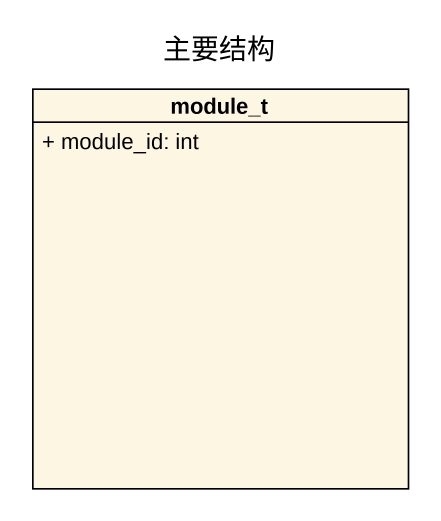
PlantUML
@startuml
title 主要结构
hide circle
hide empty members
skinparam classAttributeIconSize 0
class module_t {
  + module_id: int
}
@enduml
